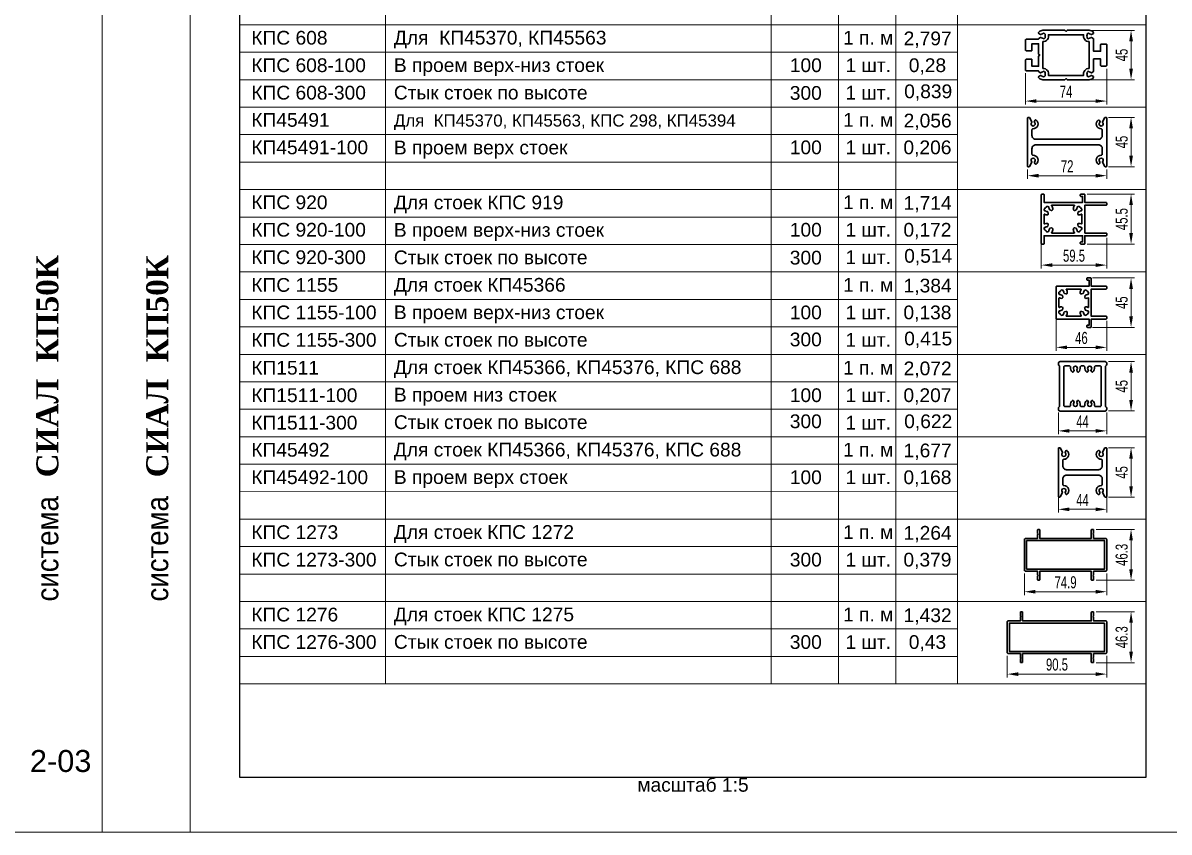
# Model space of a CAD drawing. Extents: x -37 to 4620, y -49 to 348.
# Drawn here: x 615.6 to 824.1, y 0 to 147.3 of the extents above; entities that cross this region are included whole.
import ezdxf
from ezdxf.enums import TextEntityAlignment as Align

# ---------------------------------------------------------------- set-up
doc = ezdxf.new("R2010")
doc.units = 0
doc.header["$LTSCALE"] = 5
doc.layers.get('0').update_dxf_attribs({"linetype": 'CONTINUOUS', "lineweight": 30})
doc.layers.get('DEFPOINTS').update_dxf_attribs({"linetype": 'CONTINUOUS'})
for name, color, linetype, lineweight in [('4', 160, 'CONTINUOUS', 18), ('Рамки', 1, 'CONTINUOUS', 15), ('Текстовый', 7, 'CONTINUOUS', 9)]:
    doc.layers.add(name, color=color, linetype=linetype, lineweight=lineweight)
doc.layers.add('Скрытые', color=14, linetype='CONTINUOUS', plot=False)
doc.styles.add('22', font='RUSS.SHX', dxfattribs={"width": 0.7, "height": 2.2})
doc.styles.add('4', font='RUSS.shx', dxfattribs={"width": 0.7, "height": 3.5})
doc.styles.add('Каталожный', font='arial.ttf', dxfattribs={"height": 2.5})
doc.styles.add('Фирм', font='arial.ttf', dxfattribs={"height": 3.5})
doc.styles.add('Фирм5', font='timesbd.ttf', dxfattribs={"height": 4})
doc.dimstyles.new('MX1$0', dxfattribs={"dimtxt": 2.5, "dimasz": 3, "dimexe": 1.3, "dimexo": 0.6, "dimgap": 0.6, "dimtad": 1, "dimdsep": 46, "dimtxsty": '4', "dimcen": 0, "dimclrd": 256, "dimclre": 256, "dimclrt": 256, "dimaunit": 1, "dimadec": 0, "dimazin": 0, "dimtfac": 1, "dimtmove": 0, "dimatfit": 3, "dimfxl": 1, "dimtvp": 1, "dimtolj": 1, "dimlwd": -1, "dimlwe": -1, "dimarcsym": 0})

# ---------------------------------------------------------------- blocks, each defined once
blk = doc.blocks.new('*D70')
at = {"layer": '4', "transparency": 16777216}
for p, q in [((797.99, 138.16), (797.99, 132.48)), ((812.79, 138.96), (812.79, 132.48)), ((810.79, 133.08), (799.99, 133.08))]:
    blk.add_line(p, q, dxfattribs=at)
for points in [[(799.99, 133.41), (799.99, 132.75), (797.99, 133.08)], [(810.79, 133.41), (810.79, 132.75), (812.79, 133.08)]]:
    blk.add_solid(points, dxfattribs=at)
at = {"layer": 'DEFPOINTS', "color": 0, "transparency": 16777216}
for p in [(797.99, 138.76), (812.79, 139.56), (797.99, 133.08)]:
    blk.add_point(p, dxfattribs=at)
at = {"layer": '4', "transparency": 16777216, "insert": (805.39, 134.78), "char_height": 2.2, "attachment_point": 5, "style": '22'}
blk.add_mtext('\\A1;74', dxfattribs=at)
blk = doc.blocks.new('*D75')
at = {"layer": '4', "transparency": 16777216}
for p, q in [((809.57, 145.96), (817.82, 145.96)), ((817.22, 143.96), (817.22, 138.96)), ((809.57, 136.96), (817.82, 136.96))]:
    blk.add_line(p, q, dxfattribs=at)
for points in [[(816.89, 143.96), (817.56, 143.96), (817.22, 145.96)], [(816.89, 138.96), (817.56, 138.96), (817.22, 136.96)]]:
    blk.add_solid(points, dxfattribs=at)
at = {"layer": 'DEFPOINTS', "color": 0, "transparency": 16777216}
for p in [(808.97, 145.96), (808.97, 136.96), (817.22, 136.96)]:
    blk.add_point(p, dxfattribs=at)
at = {"layer": '4', "transparency": 16777216, "insert": (815.52, 141.46), "char_height": 2.2, "attachment_point": 5, "rotation": 90, "style": '22'}
blk.add_mtext('\\A1;45', dxfattribs=at)
blk = doc.blocks.new('*D82')
at = {"layer": '4', "transparency": 16777216}
for p, q in [((803.99, 76.36), (803.99, 72.44)), ((812.79, 76.36), (812.79, 72.44)), ((810.79, 73.04), (805.99, 73.04))]:
    blk.add_line(p, q, dxfattribs=at)
for points in [[(805.99, 73.37), (805.99, 72.71), (803.99, 73.04)], [(810.79, 73.37), (810.79, 72.71), (812.79, 73.04)]]:
    blk.add_solid(points, dxfattribs=at)
at = {"layer": 'DEFPOINTS', "color": 0, "transparency": 16777216}
for p in [(803.99, 76.96), (812.79, 76.96), (803.99, 73.04)]:
    blk.add_point(p, dxfattribs=at)
at = {"layer": '4', "transparency": 16777216, "insert": (808.39, 74.74), "char_height": 2.2, "attachment_point": 5, "style": '22'}
blk.add_mtext('\\A1;44', dxfattribs=at)
blk = doc.blocks.new('*D83')
at = {"layer": '4', "transparency": 16777216}
for p, q in [((813.09, 85.66), (817.82, 85.66)), ((817.22, 83.66), (817.22, 78.66)), ((813.09, 76.66), (817.82, 76.66))]:
    blk.add_line(p, q, dxfattribs=at)
for points in [[(816.89, 83.66), (817.56, 83.66), (817.22, 85.66)], [(816.89, 78.66), (817.56, 78.66), (817.22, 76.66)]]:
    blk.add_solid(points, dxfattribs=at)
at = {"layer": 'DEFPOINTS', "color": 0, "transparency": 16777216}
for p in [(812.49, 85.66), (812.49, 76.66), (817.22, 76.66)]:
    blk.add_point(p, dxfattribs=at)
at = {"layer": '4', "transparency": 16777216, "insert": (815.52, 81.16), "char_height": 2.2, "attachment_point": 5, "rotation": 90, "style": '22'}
blk.add_mtext('\\A1;45', dxfattribs=at)
blk = doc.blocks.new('*D331')
at = {"layer": '4', "transparency": 16777216}
for p, q in [((798.39, 120.62), (798.39, 118.9)), ((810.79, 119.5), (800.39, 119.5)), ((812.79, 120.62), (812.79, 118.9))]:
    blk.add_line(p, q, dxfattribs=at)
for points in [[(800.39, 119.83), (800.39, 119.16), (798.39, 119.5)], [(810.79, 119.83), (810.79, 119.16), (812.79, 119.5)]]:
    blk.add_solid(points, dxfattribs=at)
at = {"layer": 'DEFPOINTS', "color": 0, "transparency": 16777216}
for p in [(798.39, 121.22), (812.79, 121.22), (798.39, 119.5)]:
    blk.add_point(p, dxfattribs=at)
at = {"layer": '4', "transparency": 16777216, "insert": (805.59, 121.2), "char_height": 2.2, "attachment_point": 5, "style": '22'}
blk.add_mtext('\\A1;72', dxfattribs=at)
blk = doc.blocks.new('*D84')
at = {"layer": '4', "transparency": 16777216}
for p, q in [((813.14, 130.12), (817.82, 130.12)), ((817.22, 123.12), (817.22, 128.12)), ((813.14, 121.12), (817.82, 121.12))]:
    blk.add_line(p, q, dxfattribs=at)
for points in [[(816.89, 128.12), (817.56, 128.12), (817.22, 130.12)], [(816.89, 123.12), (817.56, 123.12), (817.22, 121.12)]]:
    blk.add_solid(points, dxfattribs=at)
at = {"layer": 'DEFPOINTS', "color": 0, "transparency": 16777216}
for p in [(812.54, 130.12), (817.22, 130.12), (812.54, 121.12)]:
    blk.add_point(p, dxfattribs=at)
at = {"layer": '4', "transparency": 16777216, "insert": (815.52, 125.62), "char_height": 2.2, "attachment_point": 5, "rotation": 90, "style": '22'}
blk.add_mtext('\\A1;45', dxfattribs=at)
blk = doc.blocks.new('*D85')
at = {"layer": '4', "transparency": 16777216}
for p, q in [((813.14, 69.97), (817.82, 69.97)), ((817.22, 62.97), (817.22, 67.97)), ((813.14, 60.97), (817.82, 60.97))]:
    blk.add_line(p, q, dxfattribs=at)
for points in [[(816.89, 67.97), (817.56, 67.97), (817.22, 69.97)], [(816.89, 62.97), (817.56, 62.97), (817.22, 60.97)]]:
    blk.add_solid(points, dxfattribs=at)
at = {"layer": 'DEFPOINTS', "color": 0, "transparency": 16777216}
for p in [(812.54, 69.97), (817.22, 69.97), (812.54, 60.97)]:
    blk.add_point(p, dxfattribs=at)
at = {"layer": '4', "transparency": 16777216, "insert": (815.52, 65.47), "char_height": 2.2, "attachment_point": 5, "rotation": 90, "style": '22'}
blk.add_mtext('\\A1;45', dxfattribs=at)
blk = doc.blocks.new('*D86')
at = {"layer": '4', "transparency": 16777216}
for p, q in [((803.99, 61.47), (803.99, 58.16)), ((812.79, 61.47), (812.79, 58.16)), ((810.79, 58.76), (805.99, 58.76))]:
    blk.add_line(p, q, dxfattribs=at)
for points in [[(805.99, 59.09), (805.99, 58.42), (803.99, 58.76)], [(810.79, 59.09), (810.79, 58.42), (812.79, 58.76)]]:
    blk.add_solid(points, dxfattribs=at)
at = {"layer": 'DEFPOINTS', "color": 0, "transparency": 16777216}
for p in [(803.99, 62.07), (812.79, 62.07), (803.99, 58.76)]:
    blk.add_point(p, dxfattribs=at)
at = {"layer": '4', "transparency": 16777216, "insert": (808.39, 60.46), "char_height": 2.2, "attachment_point": 5, "style": '22'}
blk.add_mtext('\\A1;44', dxfattribs=at)
blk = doc.blocks.new('*D87')
at = {"layer": '4', "transparency": 16777216}
for p, q in [((800.89, 107.01), (800.89, 102.62)), ((812.79, 108.21), (812.79, 102.62)), ((810.79, 103.22), (802.89, 103.22))]:
    blk.add_line(p, q, dxfattribs=at)
for points in [[(802.89, 103.55), (802.89, 102.89), (800.89, 103.22)], [(810.79, 103.55), (810.79, 102.89), (812.79, 103.22)]]:
    blk.add_solid(points, dxfattribs=at)
at = {"layer": 'DEFPOINTS', "color": 0, "transparency": 16777216}
for p in [(812.79, 108.81), (800.89, 107.61), (800.89, 103.22)]:
    blk.add_point(p, dxfattribs=at)
at = {"layer": '4', "transparency": 16777216, "insert": (806.84, 104.92), "char_height": 2.2, "attachment_point": 5, "style": '22'}
blk.add_mtext('\\A1;59.5', dxfattribs=at)
blk = doc.blocks.new('*D88')
at = {"layer": '4', "transparency": 16777216}
for p, q in [((809.24, 116.14), (817.82, 116.14)), ((817.22, 114.14), (817.22, 109.04)), ((809.24, 107.04), (817.82, 107.04))]:
    blk.add_line(p, q, dxfattribs=at)
for points in [[(816.89, 114.14), (817.56, 114.14), (817.22, 116.14)], [(816.89, 109.04), (817.56, 109.04), (817.22, 107.04)]]:
    blk.add_solid(points, dxfattribs=at)
at = {"layer": 'DEFPOINTS', "color": 0, "transparency": 16777216}
for p in [(808.64, 116.14), (808.64, 107.04), (817.22, 107.04)]:
    blk.add_point(p, dxfattribs=at)
at = {"layer": '4', "transparency": 16777216, "insert": (815.52, 111.59), "char_height": 2.2, "attachment_point": 5, "rotation": 90, "style": '22'}
blk.add_mtext('\\A1;45.5', dxfattribs=at)
blk = doc.blocks.new('*D89')
at = {"layer": '4', "transparency": 16777216}
for p, q in [((803.59, 95.03), (803.59, 87.64)), ((812.79, 93.05), (812.79, 87.64)), ((805.59, 88.24), (810.79, 88.24))]:
    blk.add_line(p, q, dxfattribs=at)
for points in [[(805.59, 88.58), (805.59, 87.91), (803.59, 88.24)], [(810.79, 88.58), (810.79, 87.91), (812.79, 88.24)]]:
    blk.add_solid(points, dxfattribs=at)
at = {"layer": 'DEFPOINTS', "color": 0, "transparency": 16777216}
for p in [(803.59, 95.63), (812.79, 93.65), (812.79, 88.24)]:
    blk.add_point(p, dxfattribs=at)
at = {"layer": '4', "transparency": 16777216, "insert": (808.19, 89.94), "char_height": 2.2, "attachment_point": 5, "style": '22'}
blk.add_mtext('\\A1;46', dxfattribs=at)
blk = doc.blocks.new('*D90')
at = {"layer": '4', "transparency": 16777216}
for p, q in [((810.19, 100.88), (817.82, 100.88)), ((817.22, 98.88), (817.22, 93.88)), ((810.19, 91.88), (817.82, 91.88))]:
    blk.add_line(p, q, dxfattribs=at)
for points in [[(816.89, 98.88), (817.56, 98.88), (817.22, 100.88)], [(816.89, 93.88), (817.56, 93.88), (817.22, 91.88)]]:
    blk.add_solid(points, dxfattribs=at)
at = {"layer": 'DEFPOINTS', "color": 0, "transparency": 16777216}
for p in [(809.59, 100.88), (809.59, 91.88), (817.22, 91.88)]:
    blk.add_point(p, dxfattribs=at)
at = {"layer": '4', "transparency": 16777216, "insert": (815.52, 96.38), "char_height": 2.2, "attachment_point": 5, "rotation": 90, "style": '22'}
blk.add_mtext('\\A1;45', dxfattribs=at)
blk = doc.blocks.new('*D243')
at = {"layer": '4', "transparency": 16777216}
for p, q in [((810.89, 55.1), (817.82, 55.1)), ((817.22, 47.84), (817.22, 53.1)), ((810.89, 45.84), (817.82, 45.84))]:
    blk.add_line(p, q, dxfattribs=at)
for points in [[(816.89, 53.1), (817.56, 53.1), (817.22, 55.1)], [(816.89, 47.84), (817.56, 47.84), (817.22, 45.84)]]:
    blk.add_solid(points, dxfattribs=at)
at = {"layer": 'DEFPOINTS', "color": 0, "transparency": 16777216}
for p in [(810.29, 55.1), (817.22, 55.1), (810.29, 45.84)]:
    blk.add_point(p, dxfattribs=at)
at = {"layer": '4', "transparency": 16777216, "insert": (815.52, 50.47), "char_height": 2.2, "attachment_point": 5, "rotation": 90, "style": '22'}
blk.add_mtext('\\A1;46.3', dxfattribs=at)
blk = doc.blocks.new('*D244')
at = {"layer": '4', "transparency": 16777216}
for p, q in [((797.81, 47.09), (797.81, 43.16)), ((812.79, 47.09), (812.79, 43.16)), ((810.79, 43.76), (799.81, 43.76))]:
    blk.add_line(p, q, dxfattribs=at)
for points in [[(799.81, 44.09), (799.81, 43.42), (797.81, 43.76)], [(810.79, 44.09), (810.79, 43.42), (812.79, 43.76)]]:
    blk.add_solid(points, dxfattribs=at)
at = {"layer": 'DEFPOINTS', "color": 0, "transparency": 16777216}
for p in [(797.81, 47.69), (812.79, 47.69), (797.81, 43.76)]:
    blk.add_point(p, dxfattribs=at)
at = {"layer": '4', "transparency": 16777216, "insert": (805.3, 45.46), "char_height": 2.2, "attachment_point": 5, "style": '22'}
blk.add_mtext('\\A1;74.9', dxfattribs=at)
blk = doc.blocks.new('*D245')
at = {"layer": '4', "transparency": 16777216}
for p, q in [((810.89, 40.1), (817.82, 40.1)), ((817.22, 32.84), (817.22, 38.1)), ((810.89, 30.84), (817.82, 30.84))]:
    blk.add_line(p, q, dxfattribs=at)
for points in [[(816.89, 38.1), (817.56, 38.1), (817.22, 40.1)], [(816.89, 32.84), (817.56, 32.84), (817.22, 30.84)]]:
    blk.add_solid(points, dxfattribs=at)
at = {"layer": 'DEFPOINTS', "color": 0, "transparency": 16777216}
for p in [(810.29, 40.1), (817.22, 40.1), (810.29, 30.84)]:
    blk.add_point(p, dxfattribs=at)
at = {"layer": '4', "transparency": 16777216, "insert": (815.52, 35.47), "char_height": 2.2, "attachment_point": 5, "rotation": 90, "style": '22'}
blk.add_mtext('\\A1;46.3', dxfattribs=at)
blk = doc.blocks.new('*D246')
at = {"layer": '4', "transparency": 16777216}
for p, q in [((794.69, 32.09), (794.69, 28.16)), ((812.79, 32.09), (812.79, 28.16)), ((810.79, 28.76), (796.69, 28.76))]:
    blk.add_line(p, q, dxfattribs=at)
for points in [[(796.69, 29.09), (796.69, 28.42), (794.69, 28.76)], [(810.79, 29.09), (810.79, 28.42), (812.79, 28.76)]]:
    blk.add_solid(points, dxfattribs=at)
at = {"layer": 'DEFPOINTS', "color": 0, "transparency": 16777216}
for p in [(794.69, 32.69), (812.79, 32.69), (794.69, 28.76)]:
    blk.add_point(p, dxfattribs=at)
at = {"layer": '4', "transparency": 16777216, "insert": (803.74, 30.49), "char_height": 2.2, "attachment_point": 5, "style": '22'}
blk.add_mtext('\\A1;90.5', dxfattribs=at)

msp = doc.modelspace()

# ---------------------------------------------------------------- linework, layer by layer
for points, elevation in [([(805.614, 145.963, 0.1989124), (805.571, 145.946), (805.389, 145.763), (805.206, 145.946, 0.1989124), (805.164, 145.963), (801.189, 145.963, 0.2052814), (800.443, 145.644, 0.485561), (800.487, 145.339), (800.747, 145.188, 0.3586058), (800.872, 145.209, -0.2039765), (801.168, 145.353, 0.25491), (801.217, 145.383), (801.256, 145.449, -0.2), (801.602, 145.249), (801.564, 145.183, 0.25491), (801.562, 145.125, -0.2419516), (801.562, 144.741, 0.25491), (801.564, 144.684), (801.602, 144.618, -0.2), (801.256, 144.418), (801.217, 144.484, 0.25491), (801.168, 144.514, -0.2039765), (800.872, 144.657, 0.3586058), (800.747, 144.678), (800.439, 144.5, 0.2679492), (800.389, 144.414), (800.389, 144.363), (798.189, 144.363, 0.4142136), (797.989, 144.163), (797.989, 142.413, 0.4142136), (798.189, 142.213), (799.089, 142.213, 0.4142136), (799.189, 142.313), (799.189, 143.513), (800.389, 143.513), (800.389, 141.688, 0.1989124), (800.406, 141.646), (800.589, 141.463), (800.406, 141.281, 0.1989124), (800.389, 141.238), (800.389, 139.413), (799.189, 139.413), (799.189, 140.613, 0.4142136), (799.089, 140.713), (798.189, 140.713, 0.4142136), (797.989, 140.513), (797.989, 138.763, 0.4142136), (798.189, 138.563), (800.389, 138.563), (800.389, 138.513, 0.2679492), (800.439, 138.426), (800.747, 138.248, 0.3586058), (800.872, 138.269, -0.2039765), (801.168, 138.413, 0.25491), (801.217, 138.443), (801.256, 138.509, -0.2), (801.602, 138.309), (801.564, 138.243, 0.25491), (801.562, 138.185, -0.2419516), (801.562, 137.801, 0.25491), (801.564, 137.744), (801.602, 137.678, -0.2), (801.256, 137.478), (801.217, 137.544, 0.25491), (801.168, 137.574, -0.2039765), (800.872, 137.717, 0.3586058), (800.747, 137.738), (800.487, 137.588, 0.485561), (800.443, 137.283, 0.2052814), (801.189, 136.963), (805.164, 136.963, 0.1989124), (805.206, 136.981), (805.389, 137.163), (805.571, 136.981, 0.1989124), (805.614, 136.963), (809.589, 136.963, 0.2052814), (810.335, 137.283, 0.485561), (810.291, 137.588), (810.031, 137.738, 0.3586058), (809.905, 137.717, -0.2039765), (809.609, 137.574, 0.25491), (809.56, 137.544), (809.522, 137.478, -0.2), (809.176, 137.678), (809.214, 137.744, 0.25491), (809.215, 137.801, -0.2419516), (809.215, 138.185, 0.25491), (809.214, 138.243), (809.176, 138.309, -0.2), (809.522, 138.509), (809.56, 138.443, 0.25491), (809.609, 138.413, -0.2039765), (809.905, 138.269, 0.3586058), (810.031, 138.248), (810.339, 138.426, 0.2679492), (810.389, 138.513), (810.389, 140.763), (811.689, 140.763), (811.689, 139.563, 0.4142136), (811.789, 139.463), (812.689, 139.463, 0.4142136), (812.789, 139.563), (812.789, 143.363, 0.4142136), (812.689, 143.463), (811.789, 143.463, 0.4142136), (811.689, 143.363), (811.689, 142.163), (810.389, 142.163), (810.389, 144.414, 0.2679492), (810.339, 144.5), (810.031, 144.678, 0.3586058), (809.905, 144.657, -0.2039765), (809.609, 144.514, 0.25491), (809.56, 144.484), (809.522, 144.418, -0.2), (809.176, 144.618), (809.214, 144.684, 0.25491), (809.215, 144.741, -0.2419516), (809.215, 145.125, 0.25491), (809.214, 145.183), (809.176, 145.249, -0.2), (809.522, 145.449), (809.56, 145.383, 0.25491), (809.609, 145.353, -0.2039765), (809.905, 145.209, 0.3586058), (810.031, 145.188), (810.291, 145.339, 0.485561), (810.335, 145.644, 0.2052814), (809.589, 145.963)], 0.018), ([(801.189, 143.903), (801.189, 139.023, -0.4818211), (802.193, 137.763), (808.585, 137.763, -0.4818211), (809.589, 139.023), (809.589, 143.903, -0.4818211), (808.585, 145.163), (802.193, 145.163, -0.4818211)], 0.018), ([(798.489, 121.117, -0.4142136), (798.389, 121.217), (798.389, 130.017, -0.4142136), (798.489, 130.117), (798.638, 130.117, -0.2679492), (798.725, 130.067), (799.171, 129.294, -0.3746932), (799.156, 129.217, 2.9176467), (799.622, 129.217, -0.3746932), (799.607, 129.294), (799.786, 129.604, -0.4514162), (799.933, 129.634, -0.7187002), (799.389, 128.017, 0.4142136), (799.189, 127.817), (799.189, 126.817, 0.4142136), (799.889, 126.117), (811.289, 126.117, 0.4142136), (811.989, 126.817), (811.989, 127.817, 0.4142136), (811.789, 128.017, -0.7187002), (811.245, 129.634, -0.4514162), (811.392, 129.604), (811.571, 129.294, -0.3746932), (811.556, 129.217, 2.9176467), (812.022, 129.217, -0.3746932), (812.007, 129.294), (812.453, 130.067, -0.2679492), (812.539, 130.117), (812.689, 130.117, -0.4142136), (812.789, 130.017), (812.789, 121.217, -0.4142136), (812.689, 121.117), (812.539, 121.117, -0.2679492), (812.453, 121.167), (812.007, 121.939, -0.3746932), (812.022, 122.017, 2.9176467), (811.556, 122.017, -0.3746932), (811.571, 121.939), (811.392, 121.629, -0.4514162), (811.245, 121.6, -0.7187002), (811.789, 123.217, 0.4142136), (811.989, 123.417), (811.989, 124.417, 0.4142136), (811.289, 125.117), (799.889, 125.117, 0.4142136), (799.189, 124.417), (799.189, 123.417, 0.4142136), (799.389, 123.217, -0.7187002), (799.933, 121.6, -0.4514162), (799.786, 121.629), (799.607, 121.939, -0.3746932), (799.622, 122.017, 2.9176467), (799.156, 122.017, -0.3746932), (799.171, 121.939), (798.725, 121.167, -0.2679492), (798.638, 121.117)], 0.011), ([(808.789, 109.059), (808.789, 114.119), (812.689, 114.119, 0.4142136), (812.789, 114.219), (812.789, 114.519, 0.4142136), (812.689, 114.619), (808.789, 114.619), (808.789, 116.039, 0.4142136), (808.689, 116.139), (808.089, 116.139, 0.4142136), (807.989, 116.039), (807.989, 115.839, 0.4142136), (808.089, 115.739), (808.389, 115.739), (808.389, 114.619), (801.389, 114.619), (801.389, 116.039, 0.4142136), (801.289, 116.139), (800.989, 116.139, 0.4142136), (800.889, 116.039), (800.889, 107.139, 0.4142136), (800.989, 107.039), (801.289, 107.039, 0.4142136), (801.389, 107.139), (801.389, 108.559), (808.389, 108.559), (808.389, 107.439), (808.089, 107.439, 0.4142136), (807.989, 107.339), (807.989, 107.139, 0.4142136), (808.089, 107.039), (808.689, 107.039, 0.4142136), (808.789, 107.139), (808.789, 108.559), (812.689, 108.559, 0.4142136), (812.789, 108.659), (812.789, 108.959, 0.4142136), (812.689, 109.059)], 0.01), ([(812.689, 93.904), (809.989, 93.904), (809.989, 98.864), (812.689, 98.864, 0.4142136), (812.789, 98.964), (812.789, 99.264, 0.4142136), (812.689, 99.364), (809.989, 99.364), (809.989, 100.784, 0.4142136), (809.889, 100.884), (809.289, 100.884, 0.4142136), (809.189, 100.784), (809.189, 100.584, 0.4142136), (809.289, 100.484), (809.589, 100.484), (809.589, 99.364), (803.689, 99.364, 0.4142136), (803.589, 99.264), (803.589, 93.504, 0.4142136), (803.689, 93.404), (809.589, 93.404), (809.589, 92.284), (809.289, 92.284, 0.4142136), (809.189, 92.184), (809.189, 91.984, 0.4142136), (809.289, 91.884), (809.889, 91.884, 0.4142136), (809.989, 91.984), (809.989, 93.404), (812.689, 93.404, 0.4142136), (812.789, 93.504), (812.789, 93.804, 0.4142136)], 0.008), ([(805.082, 94.716, 0.3586058), (805.008, 94.612, -0.2039765), (804.9, 94.302, 0.25491), (804.887, 94.246), (804.906, 94.172, -0.2), (804.52, 94.068), (804.5, 94.142, 0.25491), (804.461, 94.184, -0.2419516), (804.189, 94.455, 0.25491), (804.148, 94.495), (804.074, 94.515, -0.2), (804.177, 94.901), (804.251, 94.881, 0.25491), (804.307, 94.895, -0.2039765), (804.618, 95.003, 0.3586058), (804.721, 95.077), (804.798, 95.362, 0.4874271), (804.608, 95.613, 0.1089189), (804.173, 95.526, -0.5418703), (804.089, 95.581), (804.089, 97.186, -0.5418703), (804.173, 97.241, 0.1089189), (804.608, 97.154, 0.4874271), (804.798, 97.406), (804.721, 97.691, 0.3586058), (804.618, 97.765, -0.2039765), (804.307, 97.873, 0.25491), (804.251, 97.886), (804.177, 97.866, -0.2), (804.074, 98.253), (804.148, 98.272, 0.25491), (804.189, 98.312, -0.2419516), (804.461, 98.584, 0.25491), (804.5, 98.625), (804.52, 98.699, -0.2), (804.906, 98.596), (804.887, 98.522, 0.25491), (804.9, 98.466, -0.2039765), (805.008, 98.155, 0.3586058), (805.082, 98.052), (805.367, 97.975, 0.4874271), (805.619, 98.165, 0.1571487), (805.436, 98.77, -0.6048292), (805.486, 98.864), (808.093, 98.864, -0.6048292), (808.142, 98.77, 0.1571487), (807.959, 98.165, 0.4874271), (808.211, 97.975), (808.496, 98.052, 0.3586058), (808.57, 98.155, -0.2039765), (808.678, 98.466, 0.25491), (808.691, 98.522), (808.672, 98.596, -0.2), (809.058, 98.699), (809.078, 98.625, 0.25491), (809.117, 98.584, -0.2419516), (809.389, 98.312, 0.25491), (809.431, 98.272), (809.504, 98.253, -0.2), (809.401, 97.866), (809.327, 97.886, 0.25491), (809.271, 97.873, -0.2039765), (808.96, 97.765, 0.3586058), (808.857, 97.691), (808.781, 97.406, 0.4874271), (808.97, 97.154, 0.1089189), (809.405, 97.241, -0.5418703), (809.489, 97.186), (809.489, 95.581, -0.5418703), (809.405, 95.526, 0.1089189), (808.97, 95.613, 0.4874271), (808.781, 95.362), (808.857, 95.077, 0.3586058), (808.96, 95.003, -0.2039765), (809.271, 94.895, 0.25491), (809.327, 94.881), (809.401, 94.901, -0.2), (809.504, 94.515), (809.431, 94.495, 0.25491), (809.389, 94.455, -0.2419516), (809.117, 94.184, 0.25491), (809.078, 94.142), (809.058, 94.068, -0.2), (808.672, 94.172), (808.691, 94.246, 0.25491), (808.678, 94.302, -0.2039765), (808.57, 94.612, 0.3586058), (808.496, 94.716), (808.211, 94.792, 0.4874271), (807.959, 94.603, 0.1571487), (808.142, 93.998, -0.6048292), (808.093, 93.904), (805.486, 93.904, -0.6048292), (805.436, 93.998, 0.1571487), (805.619, 94.603, 0.4874271), (805.367, 94.792)], 0.008), ([(812.789, 77.159, 0.2679492), (812.639, 77.419, -0.2679492), (812.589, 77.506), (812.589, 84.813, -0.2679492), (812.639, 84.9, 0.2679492), (812.789, 85.159), (812.789, 85.359, 0.4142136), (812.489, 85.659), (804.289, 85.659, 0.4142136), (803.989, 85.359), (803.989, 85.159, 0.236068), (804.109, 84.919, -0.236068), (804.189, 84.759), (804.189, 77.559, -0.236068), (804.109, 77.399, 0.236068), (803.989, 77.159), (803.989, 76.959, 0.4142136), (804.289, 76.659), (812.489, 76.659, 0.4142136), (812.789, 76.959)], 0.006), ([(804.089, 60.975, -0.4142136), (803.989, 61.075), (803.989, 69.875, -0.4142136), (804.089, 69.975), (804.239, 69.975, -0.2679492), (804.325, 69.925), (804.771, 69.152, -0.3746932), (804.756, 69.075, 2.9176467), (805.222, 69.075, -0.3746932), (805.207, 69.152), (805.386, 69.462, -0.4514162), (805.533, 69.492, -0.7187002), (804.989, 67.875, 0.4142136), (804.789, 67.675), (804.789, 66.675, 0.4142136), (805.489, 65.975), (811.289, 65.975, 0.4142136), (811.989, 66.675), (811.989, 67.675, 0.4142136), (811.789, 67.875, -0.7187002), (811.245, 69.492, -0.4514162), (811.392, 69.462), (811.571, 69.152, -0.3746932), (811.556, 69.075, 2.9176467), (812.022, 69.075, -0.3746932), (812.007, 69.152), (812.453, 69.925, -0.2679492), (812.54, 69.975), (812.689, 69.975, -0.4142136), (812.789, 69.875), (812.789, 61.075, -0.4142136), (812.689, 60.975), (812.54, 60.975, -0.2679492), (812.453, 61.025), (812.007, 61.797, -0.3746932), (812.022, 61.875, 2.9176467), (811.556, 61.875, -0.3746932), (811.571, 61.797), (811.392, 61.487, -0.4514162), (811.245, 61.458, -0.7187002), (811.789, 63.075, 0.4142136), (811.989, 63.275), (811.989, 64.275, 0.4142136), (811.289, 64.975), (805.489, 64.975, 0.4142136), (804.789, 64.275), (804.789, 63.275, 0.4142136), (804.989, 63.075, -0.7187002), (805.533, 61.458, -0.4514162), (805.386, 61.487), (805.207, 61.797, -0.3746932), (805.222, 61.875, 2.9176467), (804.756, 61.875, -0.3746932), (804.771, 61.797), (804.325, 61.025, -0.2679492), (804.239, 60.975)], 0.003), ([(810.372, 54.192, -0.1989124), (810.389, 54.15), (810.389, 53.455), (812.589, 53.455, -0.4142136), (812.789, 53.255), (812.789, 47.695, -0.4142136), (812.589, 47.495), (810.389, 47.495), (810.389, 46.8, -0.1989124), (810.372, 46.757), (810.289, 46.675), (810.372, 46.592, -0.1989124), (810.389, 46.55), (810.389, 45.945, -0.4142136), (810.289, 45.845), (810.089, 45.845, -0.4142136), (809.989, 45.945), (809.989, 47.495), (800.609, 47.495), (800.609, 45.945, -0.4142136), (800.509, 45.845), (800.309, 45.845, -0.4142136), (800.209, 45.945), (800.209, 46.55, -0.1989124), (800.227, 46.592), (800.309, 46.675), (800.227, 46.757, -0.1989124), (800.209, 46.8), (800.209, 47.495), (798.009, 47.495, -0.4142136), (797.809, 47.695), (797.809, 53.255, -0.4142136), (798.009, 53.455), (800.209, 53.455), (800.209, 54.15, -0.1989124), (800.227, 54.192), (800.309, 54.275), (800.227, 54.357, -0.1989124), (800.209, 54.4), (800.209, 55.005, -0.4142136), (800.309, 55.105), (800.509, 55.105, -0.4142136), (800.609, 55.005), (800.609, 53.455), (809.989, 53.455), (809.989, 55.005, -0.4142136), (810.089, 55.105), (810.289, 55.105, -0.4142136), (810.389, 55.005), (810.389, 54.4, -0.1989124), (810.372, 54.357), (810.289, 54.275)], 0.003), ([(797.107, 31.757, -0.1989124), (797.089, 31.8), (797.089, 32.495), (794.889, 32.495, -0.4142136), (794.689, 32.695), (794.689, 38.255, -0.4142136), (794.889, 38.455), (797.089, 38.455), (797.089, 39.15, -0.1989124), (797.107, 39.192), (797.189, 39.275), (797.107, 39.357, -0.1989124), (797.089, 39.4), (797.089, 40.005, -0.4142136), (797.189, 40.105), (797.389, 40.105, -0.4142136), (797.489, 40.005), (797.489, 38.455), (809.989, 38.455), (809.989, 40.005, -0.4142136), (810.089, 40.105), (810.289, 40.105, -0.4142136), (810.389, 40.005), (810.389, 39.4, -0.1989124), (810.372, 39.357), (810.289, 39.275), (810.372, 39.192, -0.1989124), (810.389, 39.15), (810.389, 38.455), (812.589, 38.455, -0.4142136), (812.789, 38.255), (812.789, 32.695, -0.4142136), (812.589, 32.495), (810.389, 32.495), (810.389, 31.8, -0.1989124), (810.372, 31.757), (810.289, 31.675), (810.372, 31.592, -0.1989124), (810.389, 31.55), (810.389, 30.945, -0.4142136), (810.289, 30.845), (810.089, 30.845, -0.4142136), (809.989, 30.945), (809.989, 32.495), (797.489, 32.495), (797.489, 30.945, -0.4142136), (797.389, 30.845), (797.189, 30.845, -0.4142136), (797.089, 30.945), (797.089, 31.55, -0.1989124), (797.107, 31.592), (797.189, 31.675)], 0.003)]:
    msp.add_lwpolyline(points, format="xyb", close=True, dxfattribs=dict(elevation=elevation))
for points, elevation in [([(808.289, 110.763, -0.5583902), (808.202, 110.709, 0.1217696), (807.72, 110.819, 0.4874271), (807.53, 110.567), (807.607, 110.282, 0.3586058), (807.71, 110.208, -0.2039765), (808.021, 110.1, 0.25491), (808.077, 110.087), (808.151, 110.107, -0.2), (808.254, 109.72), (808.18, 109.7, 0.25491), (808.139, 109.661, -0.2419516), (807.867, 109.389, 0.25491), (807.828, 109.348), (807.808, 109.274, -0.2), (807.422, 109.377), (807.441, 109.451, 0.25491), (807.428, 109.507, -0.2039765), (807.32, 109.818, 0.3586058), (807.246, 109.921), (806.961, 109.998, 0.4874271), (806.709, 109.808, 0.1717648), (806.926, 109.156, -0.6244362), (806.879, 109.059), (802.799, 109.059, -0.6244362), (802.751, 109.156, 0.1717648), (802.969, 109.808, 0.4874271), (802.717, 109.998), (802.432, 109.921, 0.3586058), (802.358, 109.818, -0.2039765), (802.25, 109.507, 0.25491), (802.237, 109.451), (802.256, 109.377, -0.2), (801.87, 109.274), (801.85, 109.348, 0.25491), (801.811, 109.389, -0.2419516), (801.539, 109.661, 0.25491), (801.497, 109.7), (801.424, 109.72, -0.2), (801.527, 110.107), (801.601, 110.087, 0.25491), (801.657, 110.1, -0.2039765), (801.968, 110.208, 0.3586058), (802.071, 110.282), (802.147, 110.567, 0.4874271), (801.958, 110.819, 0.1217696), (801.476, 110.709, -0.5583902), (801.389, 110.763), (801.389, 112.416, -0.5583902), (801.476, 112.469, 0.1217696), (801.958, 112.359, 0.4874271), (802.147, 112.611), (802.071, 112.896, 0.3586058), (801.968, 112.97, -0.2039765), (801.657, 113.078, 0.25491), (801.601, 113.092), (801.527, 113.072, -0.2), (801.424, 113.458), (801.497, 113.478, 0.25491), (801.539, 113.518, -0.2419516), (801.811, 113.789, 0.25491), (801.85, 113.831), (801.87, 113.905, -0.2), (802.256, 113.801), (802.237, 113.727, 0.25491), (802.25, 113.671, -0.2039765), (802.358, 113.361, 0.3586058), (802.432, 113.257), (802.717, 113.181, 0.4874271), (802.969, 113.37, 0.1717648), (802.751, 114.022, -0.6244362), (802.799, 114.119), (806.879, 114.119, -0.6244362), (806.926, 114.022, 0.1717648), (806.709, 113.37, 0.4874271), (806.961, 113.181), (807.246, 113.257, 0.3586058), (807.32, 113.361, -0.2039765), (807.428, 113.671, 0.25491), (807.441, 113.727), (807.422, 113.801, -0.2), (807.808, 113.905), (807.828, 113.831, 0.25491), (807.867, 113.789, -0.2419516), (808.139, 113.518, 0.25491), (808.18, 113.478), (808.254, 113.458, -0.2), (808.151, 113.072), (808.077, 113.092, 0.25491), (808.021, 113.078, -0.2039765), (807.71, 112.97, 0.3586058), (807.607, 112.896), (807.53, 112.611, 0.4874271), (807.72, 112.359, 0.1217696), (808.202, 112.469, -0.5583902), (808.289, 112.416), (808.289, 110.763)], 0.01), ([(808.607, 77.459, 0.468837), (808.804, 77.696, -0.2834189), (809.145, 78.576, -0.4514162), (809.292, 78.547), (809.454, 78.266, -0.3539973), (809.435, 78.142, 2.6034117), (809.943, 78.142, -0.3539973), (809.924, 78.266), (810.086, 78.547, -0.4514162), (810.233, 78.576, -0.2834189), (810.574, 77.696, 0.468837), (810.771, 77.459), (811.589, 77.459, 0.4142136), (811.789, 77.659), (811.789, 84.659, 0.4142136), (811.589, 84.859), (810.771, 84.859, 0.468837), (810.574, 84.623, -0.2834189), (810.233, 83.742, -0.4514162), (810.086, 83.772), (809.924, 84.053, -0.3539973), (809.943, 84.177, 2.6034117), (809.435, 84.177, -0.3539973), (809.454, 84.053), (809.292, 83.772, -0.4514162), (809.145, 83.742, -0.2834189), (808.804, 84.623, 0.468837), (808.607, 84.859), (808.171, 84.859, 0.468837), (807.974, 84.623, -0.2834189), (807.633, 83.742, -0.4514162), (807.486, 83.772), (807.324, 84.053, -0.3539973), (807.343, 84.177, 2.6034117), (806.835, 84.177, -0.3539973), (806.854, 84.053), (806.692, 83.772, -0.4514162), (806.545, 83.742, -0.2834189), (806.204, 84.623, 0.468837), (806.007, 84.859), (805.189, 84.859, 0.4142136), (804.989, 84.659), (804.989, 77.659, 0.4142136), (805.189, 77.459), (806.007, 77.459, 0.468837), (806.204, 77.696, -0.2834189), (806.545, 78.576, -0.4514162), (806.692, 78.547), (806.854, 78.266, -0.3539973), (806.835, 78.142, 2.6034117), (807.343, 78.142, -0.3539973), (807.324, 78.266), (807.486, 78.547, -0.4514162), (807.633, 78.576, -0.2834189), (807.974, 77.696, 0.468837), (808.171, 77.459), (808.604, 77.459)], 0.006)]:
    msp.add_lwpolyline(points, format="xyb", dxfattribs=dict(elevation=elevation))
at = {"elevation": -0.001}
for points in [[(798.209, 47.895), (812.389, 47.895), (812.389, 53.055), (798.209, 53.055), (798.209, 47.895)], [(812.389, 38.055), (795.089, 38.055), (795.089, 32.895), (812.389, 32.895), (812.389, 38.055)]]:
    msp.add_lwpolyline(points, dxfattribs=at)
at = {"layer": '4', "linetype": 'Continuous'}
msp.add_line((646, 297), (646, 0), dxfattribs=at)
at = {"layer": 'Рамки'}
for p, q in [((655, 276.974), (655.001, 26.973, -0.004)), ((820, 276.98, 0.033), (820, 11.974))]:
    msp.add_line(p, q, dxfattribs=at)
at = {"layer": 'Рамки', "linetype": 'Continuous'}
for p, q in [((681.552, 276.975), (681.552, 26.974)), ((763.991, 276.974), (763.991, 26.974)), ((785.628, 276.98), (785.629, 26.974)), ((785.628, 276.98), (785.628, 26.974)), ((774.418, 266.974), (774.418, 26.974)), ((751.736, 171.974), (751.736, 26.974)), ((655, 146.973), (820, 146.974)), ((655, 141.973), (785.616, 141.974)), ((655, 136.973), (785.616, 136.974)), ((655, 131.973), (820, 131.974)), ((655, 126.973), (785.616, 126.974)), ((655, 121.973), (785.616, 121.974)), ((655, 116.973), (820, 116.974)), ((655, 111.973), (785.616, 111.974)), ((655, 106.973), (785.616, 106.974)), ((655, 101.973), (820, 101.974)), ((655, 96.973), (785.616, 96.974)), ((655, 91.973), (785.616, 91.974)), ((655, 86.973), (820, 86.974)), ((655, 81.973), (785.616, 81.974)), ((655, 76.973), (785.616, 76.974)), ((655, 71.973), (820, 71.974)), ((655, 66.973), (785.616, 66.974)), ((655, 61.973), (785.616, 61.974)), ((655, 56.973), (820, 56.974)), ((655, 51.973, -0.004), (785.616, 51.974, -0.004)), ((655, 46.973, -0.004), (785.616, 46.974, -0.004)), ((655, 41.973, -0.004), (820, 41.974, -0.004)), ((655, 36.973, -0.004), (785.616, 36.974, -0.004)), ((655, 31.973, -0.004), (785.616, 31.974, -0.004)), ((655, 26.973, -0.004), (820, 26.974, -0.004))]:
    msp.add_line(p, q, dxfattribs=at)
for points in [[(420, 297), (630, 297), (630, 0), (420, 0)], [(840, 297), (630, 297), (630, 0), (840, 0)]]:
    msp.add_lwpolyline(points, close=True, dxfattribs=at)
at = {"layer": 'Скрытые', "linetype": 'Continuous'}
msp.add_lwpolyline([(820, 10), (820, 287), (655, 287), (655, 10)], close=True, dxfattribs=at)

# ---------------------------------------------------------------- texts
at = {"layer": 'Скрытые', "linetype": 'Continuous', "style": 'Каталожный'}
msp.add_text('2-03', height=4, dxfattribs=at).set_placement((616.835, 10.943))
at = {"layer": 'Скрытые', "linetype": 'Continuous', "insert": (655, 9.853), "char_height": 3.5, "width": 165, "attachment_point": 1, "style": 'Каталожный'}
msp.add_mtext('\\pxqc;{\\H0.71429x;масштаб 1:5}', dxfattribs=at)
at = {"layer": 'Текстовый', "style": 'Фирм5'}
for p in [(622, 84.805), (642, 84.805)]:
    msp.add_text('СИАЛ  КП50К', height=4, rotation=90, dxfattribs=at).set_placement(p, align=Align.CENTER)
at = {"layer": 'Текстовый', "style": 'Фирм', "width": 0.9}
for p in [(622, 51.576), (642, 51.576)]:
    msp.add_text(' система ', height=4, rotation=90, dxfattribs=at).set_placement(p, align=Align.CENTER)
at = {"layer": 'Текстовый', "color": 1, "linetype": 'Continuous', "attachment_point": 1, "style": 'Каталожный'}
for s, insert, char_height, width in [('\\pxql;КПС 608', (657.127, 145.861), 2.5, 15.84446), ('\\pxql;Для  КП45370, КП45563', (683.069, 145.88), 2.5, 73.01601), ('\\pxqc;1 п. м', (764.172, 145.861), 2.5, 10.42637), ('\\pxqc;2,797', (774.598, 145.739), 2.5, 11.20993), ('\\pxql;КПС 608-100', (657.127, 140.861), 2.5, 25.49315), ('\\pxql;В проем верх-низ стоек', (683.065, 140.879), 2.5, 52.11519), ('\\pxqc;100', (751.902, 140.861), 2.5, 12.25481), ('\\pxqc;1 шт.', (764.172, 140.861), 2.5, 10.42637), ('\\pxqc;0,28', (775.863, 140.861), 2.5, 8.60536), ('\\pxql;КПС 608-300', (657.127, 135.861), 2.5, 24.08935), ('\\pxql;Стык стоек по высоте', (683.06, 135.879), 2.5, 52.11519), ('\\pxqc;300', (751.898, 135.813), 2.5, 12.25475), ('\\pxqc;1 шт.', (764.168, 135.861), 2.5, 10.42637), ('\\pxqc;0,839', (776.004, 136.109), 2.5, 8.60536), ('\\pxql;КП45491', (657.127, 130.905), 2.5, 15.84446), ('\\pxql;Для  КП45370, КП45563, КПС 298, КП45394', (683.069, 130.647), 2.2, 78.57371), ('\\pxqc;1 п. м', (764.172, 130.905), 2.5, 10.42637), ('\\pxqc;2,056', (774.598, 130.783), 2.5, 11.20993), ('\\pxql;КП45491-100', (657.127, 125.905), 2.5, 25.49315), ('\\pxql;В проем верх стоек', (683.065, 125.879), 2.5, 52.11519), ('\\pxqc;100', (751.902, 125.905), 2.5, 12.25481), ('\\pxqc;1 шт.', (764.172, 125.905), 2.5, 10.42637), ('\\pxqc;0,206', (775.863, 125.905), 2.5, 8.60536), ('\\pxql;КПС 920', (657.127, 115.905), 2.5, 15.84446), ('\\pxql;Для стоек КПС 919', (683.069, 115.88), 2.5, 62.19425), ('\\pxqc;1 п. м', (764.172, 115.905), 2.5, 10.42637), ('\\pxqc;1,714', (774.598, 115.783), 2.5, 11.20993), ('\\pxql;КПС 920-100', (657.127, 110.905), 2.5, 25.49315), ('\\pxql;В проем верх-низ стоек', (683.065, 110.879), 2.5, 52.11519), ('\\pxqc;100', (751.902, 110.905), 2.5, 12.25481), ('\\pxqc;1 шт.', (764.172, 110.904), 2.5, 10.42637), ('\\pxqc;0,172', (775.863, 110.905), 2.5, 8.60536), ('\\pxql;КПС 920-300', (657.127, 105.905), 2.5, 24.08935), ('\\pxql;Стык стоек по высоте', (683.06, 105.879), 2.5, 52.11519), ('\\pxqc;300', (751.898, 105.827), 2.5, 12.25475), ('\\pxqc;1 шт.', (764.168, 105.904), 2.5, 10.42637), ('\\pxqc;0,514', (776.004, 106.152), 2.5, 8.60536), ('\\pxql;КПС 1155', (657.127, 100.859), 2.5, 15.84446), ('\\pxql;Для стоек КП45366', (683.069, 100.88), 2.5, 62.19425), ('\\pxqc;1 п. м', (764.172, 100.859), 2.5, 10.42637), ('\\pxqc;1,384', (774.598, 100.737), 2.5, 11.20993), ('\\pxql;КПС 1155-100', (657.127, 95.859), 2.5, 25.49315), ('\\pxql;В проем верх-низ стоек', (683.065, 95.879), 2.5, 52.11519), ('\\pxqc;100', (751.902, 95.859), 2.5, 12.25481), ('\\pxqc;1 шт.', (764.172, 95.859), 2.5, 10.42637), ('\\pxqc;0,138', (775.863, 95.859), 2.5, 8.60536), ('\\pxql;КПС 1155-300', (657.127, 90.859), 2.5, 24.08935), ('\\pxql;Стык стоек по высоте', (683.06, 90.879), 2.5, 52.11519), ('\\pxqc;300', (751.898, 90.933), 2.5, 12.25475), ('\\pxqc;1 шт.', (764.168, 90.859), 2.5, 10.42637), ('\\pxqc;0,415', (776.004, 91.107), 2.5, 8.60536), ('\\pxql;КП1511', (657.127, 85.787), 2.5, 15.84446), ('\\pxql;Для стоек КП45366, КП45376, КПС 688', (683.069, 85.88), 2.5, 68.50388), ('\\pxqc;1 п. м', (764.172, 85.787), 2.5, 10.42637), ('\\pxqc;2,072', (774.598, 85.665), 2.5, 11.20993), ('\\pxql;КП1511-100', (657.127, 80.787), 2.5, 25.49315), ('\\pxql;В проем низ стоек', (683.065, 80.879), 2.5, 52.11519), ('\\pxqc;100', (751.902, 80.787), 2.5, 12.25481), ('\\pxqc;1 шт.', (764.173, 80.787), 2.5, 10.42637), ('\\pxqc;0,207', (775.863, 80.787), 2.5, 8.60536), ('\\pxql;КП1511-300', (657.127, 75.787), 2.5, 24.08935), ('\\pxql;Стык стоек по высоте', (683.06, 75.879), 2.5, 52.11519), ('\\pxqc;300', (751.898, 76.035), 2.5, 12.25475), ('\\pxqc;1 шт.', (764.168, 75.787), 2.5, 10.42637), ('\\pxqc;0,622', (776.004, 76.035), 2.5, 8.60536), ('\\pxql;КП45492', (657.127, 70.85), 2.5, 15.84446), ('\\pxql;Для стоек КП45366, КП45376, КПС 688', (683.056, 70.88), 2.5, 68.50388), ('\\pxqc;1 п. м', (764.172, 70.861), 2.5, 10.42637), ('\\pxqc;1,677', (774.598, 70.728), 2.5, 11.20993), ('\\pxql;КП45492-100', (657.127, 65.85), 2.5, 25.49315), ('\\pxql;В проем верх стоек', (683.065, 65.879), 2.5, 52.11519), ('\\pxqc;100', (751.902, 65.85), 2.5, 12.25481), ('\\pxqc;1 шт.', (764.173, 65.849), 2.5, 10.42637), ('\\pxqc;0,168', (775.863, 65.85), 2.5, 8.60536), ('\\pxql;КПС 1273', (657.127, 55.85, -0.004), 2.5, 15.84446), ('\\pxql;Для стоек КПС 1272', (683.056, 55.88, -0.004), 2.5, 68.50388), ('\\pxqc;1 п. м', (764.172, 55.861, -0.004), 2.5, 10.42637), ('\\pxqc;1,264', (774.598, 55.728, -0.004), 2.5, 11.20993), ('\\pxql;КПС 1273-300', (657.127, 50.85, -0.004), 2.5, 25.49315), ('\\pxql;Стык стоек по высоте', (683.065, 50.879, -0.004), 2.5, 52.11519), ('\\pxqc;300', (751.902, 50.85, -0.004), 2.5, 12.25481), ('\\pxqc;1 шт.', (764.173, 50.849, -0.004), 2.5, 10.42637), ('\\pxqc;0,379', (775.863, 50.85, -0.004), 2.5, 8.60536), ('\\pxql;КПС 1276', (657.127, 40.85, -0.004), 2.5, 15.84446), ('\\pxql;Для стоек КПС 1275', (683.056, 40.88, -0.004), 2.5, 68.50388), ('\\pxqc;1 п. м', (764.172, 40.861, -0.004), 2.5, 10.42637), ('\\pxqc;1,432', (774.598, 40.728, -0.004), 2.5, 11.20993), ('\\pxql;КПС 1276-300', (657.127, 35.85, -0.004), 2.5, 25.49315), ('\\pxql;Стык стоек по высоте', (683.065, 35.879, -0.004), 2.5, 52.11519), ('\\pxqc;300', (751.902, 35.85, -0.004), 2.5, 12.25481), ('\\pxqc;1 шт.', (764.173, 35.849, -0.004), 2.5, 10.42637), ('\\pxqc;0,43', (775.863, 35.85, -0.004), 2.5, 8.60536)]:
    msp.add_mtext(s, dxfattribs=dict(at, insert=insert, char_height=char_height, width=width))

# ---------------------------------------------------------------- dimensions: what is measured, and where the dimension line sits
at = {"layer": '4'}
for base, p1, p2, angle, picture, middle in [((817.223, 136.963, 0.018), (808.969, 145.963, 0.018), (808.969, 136.963, 0.018), 270, '*D75', (815.523, 141.463, 0.018)), ((817.223, 107.039, 0.01), (808.639, 116.139, 0.01), (808.639, 107.039, 0.01), 270, '*D88', (815.523, 111.589, 0.01)), ((817.223, 91.884, 0.008), (809.589, 100.884, 0.008), (809.589, 91.884, 0.008), 90, '*D90', (815.523, 96.384, 0.008)), ((817.223, 76.659, 0.006), (812.489, 85.659, 0.006), (812.489, 76.659, 0.006), 270, '*D83', (815.523, 81.159, 0.006))]:
    dim = msp.add_linear_dim(base=base, p1=p1, p2=p2, angle=angle, dimstyle='MX1$0', override={"dimtxt": 2, "dimasz": 2, "dimexe": 0.6, "dimdec": 1, "dimlfac": 5, "dimtxsty": '22', "dimtdec": 1}, dxfattribs=at)
    dim.commit()
    dim.dimension.update_dxf_attribs({"geometry": picture, "text_midpoint": middle})
for base, p1, p2, override, picture, middle in [((797.989, 133.08, 0.018), (812.789, 139.563, 0.018), (797.989, 138.763, 0.018), {"dimtxt": 2, "dimasz": 2, "dimexe": 0.6, "dimdec": 1, "dimlfac": 5, "dimtxsty": '22', "dimtdec": 1}, '*D70', (805.389, 134.78, 0.018)), ((798.389, 119.496, 0.011), (812.789, 121.217, 0.011), (798.389, 121.217, 0.011), {"dimtxt": 2, "dimasz": 2, "dimexe": 0.6, "dimdec": 1, "dimlfac": 5, "dimtxsty": '22', "dimtdec": 1}, '*D331', (805.589, 121.196, 0.011)), ((800.889, 103.221, 0.01), (812.789, 108.809, 0.01), (800.889, 107.612, 0.01), {"dimtxt": 2, "dimasz": 2, "dimexe": 0.6, "dimdec": 1, "dimlfac": 5, "dimtxsty": '22', "dimtdec": 1}, '*D87', (806.839, 104.921, 0.01)), ((803.989, 73.04, 0.006), (812.789, 76.959, 0.006), (803.989, 76.959, 0.006), {"dimtxt": 2, "dimasz": 2, "dimexe": 0.6, "dimdec": 1, "dimlfac": 5, "dimtxsty": '22', "dimtdec": 1}, '*D82', (808.389, 74.74, 0.006)), ((803.989, 58.756, 0.003), (812.789, 62.075, 0.003), (803.989, 62.075, 0.003), {"dimtxt": 2, "dimasz": 2, "dimexe": 0.6, "dimgap": 0.6, "dimdec": 1, "dimlfac": 5, "dimtxsty": '22', "dimtdec": 1}, '*D86', (808.389, 60.456, 0.003)), ((797.809, 43.756, -0.001), (812.789, 47.695, -0.001), (797.809, 47.695, -0.001), {"dimtxt": 2, "dimasz": 2, "dimexe": 0.6, "dimgap": 0.6, "dimdec": 1, "dimlfac": 5, "dimtxsty": '22', "dimtdec": 1}, '*D244', (805.299, 45.456, -0.001)), ((794.689, 28.756, -0.001), (812.789, 32.695, -0.001), (794.689, 32.695, -0.001), {"dimtxt": 2, "dimasz": 2, "dimexe": 0.6, "dimgap": 0.6, "dimdec": 1, "dimlfac": 5, "dimtxsty": '22', "dimtdec": 1}, '*D246', (803.739, 30.487, -0.001))]:
    dim = msp.add_linear_dim(base=base, p1=p1, p2=p2, dimstyle='MX1$0', override=override, dxfattribs=at)
    dim.commit()
    dim.dimension.update_dxf_attribs({"geometry": picture, "text_midpoint": middle})
for base, p1, p2, picture, middle in [((817.223, 130.117, 0.011), (812.539, 121.117, 0.011), (812.539, 130.117, 0.011), '*D84', (817.223, 125.617, 0.011)), ((817.223, 69.975, 0.003), (812.54, 60.975, 0.003), (812.54, 69.975, 0.003), '*D85', (817.223, 65.475, 0.003)), ((817.223, 55.105, -0.001), (810.289, 45.845, -0.001), (810.289, 55.105, -0.001), '*D243', (817.223, 50.475, -0.001)), ((817.223, 40.105, -0.001), (810.289, 30.845, -0.001), (810.289, 40.105, -0.001), '*D245', (817.223, 35.475, -0.001))]:
    dim = msp.add_linear_dim(base=base, p1=p1, p2=p2, angle=270, dimstyle='MX1$0', override={"dimtxt": 2, "dimasz": 2, "dimexe": 0.6, "dimdec": 1, "dimlfac": 5, "dimtxsty": '22', "dimtdec": 1}, dxfattribs=at)
    dim.commit()
    dim.dimension.update_dxf_attribs({"geometry": picture, "text_midpoint": middle, "dimtype": 160})
dim = msp.add_linear_dim(base=(812.789, 88.245, 0.008), p1=(803.589, 95.632, 0.008), p2=(812.789, 93.654, 0.008), dimstyle='MX1$0', override={"dimtxt": 2, "dimasz": 2, "dimexe": 0.6, "dimdec": 1, "dimlfac": 5, "dimtxsty": '22', "dimtdec": 1}, dxfattribs=at)
dim.commit()
dim.dimension.update_dxf_attribs({"geometry": '*D89', "text_midpoint": (808.189, 88.245, 0.008), "dimtype": 160})

doc.saveas('drawing.dxf')
